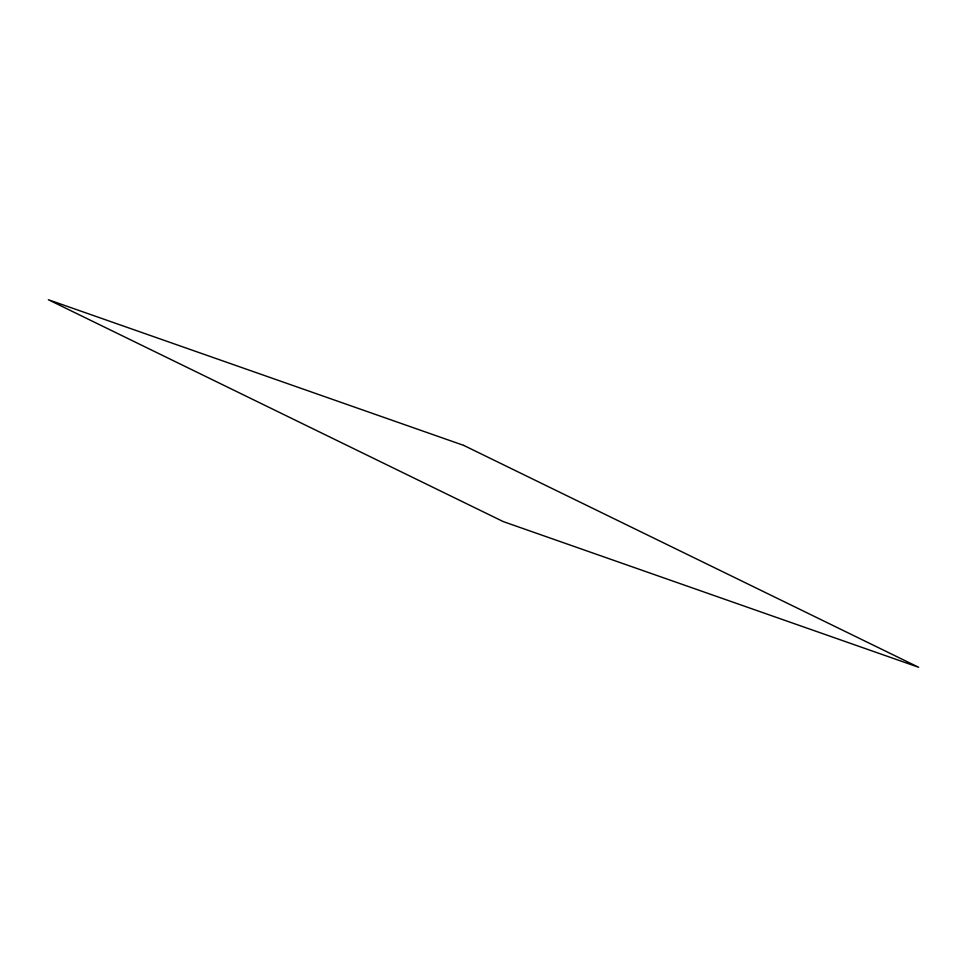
<?xml version="1.0" encoding="UTF-8"?>
<svg xmlns="http://www.w3.org/2000/svg" width="967" height="967" viewBox="0 0 967 967"><rect width="100%" height="100%" fill="white"/><g stroke="black" fill="none" stroke-linecap="round" stroke-linejoin="round"><path stroke-width="1.45" d="M463.701 445.388L48.35 299.722L503.299 521.612L918.65 667.278L463.701 445.388"/></g></svg>
